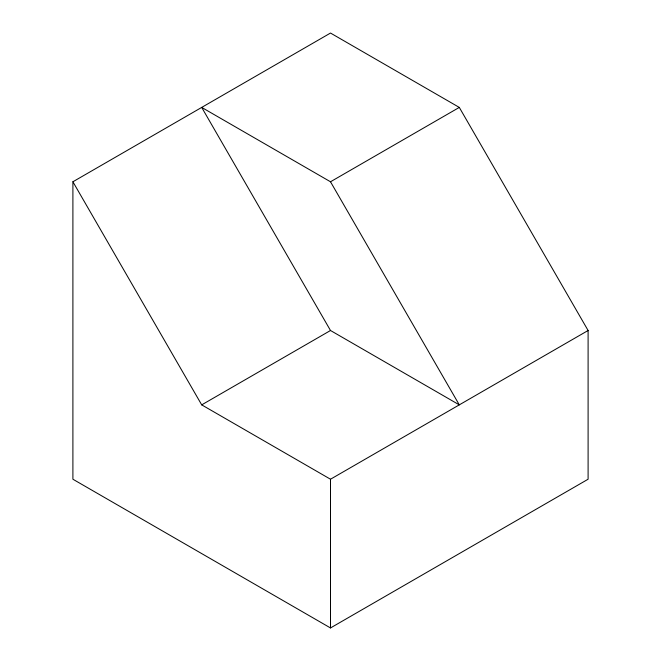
<?xml version="1.0" encoding="UTF-8"?>
<svg xmlns="http://www.w3.org/2000/svg" width="661" height="661" viewBox="0 0 661 661"><rect width="100%" height="100%" fill="white"/><g stroke="black" fill="none" stroke-linecap="round" stroke-linejoin="round"><path stroke-width="0.99" d="M72.9 181.775L330.5 33.05L459.296 107.413L588.1 330.5L588.1 479.225L330.5 627.95L72.9 479.225L72.9 181.775L201.704 404.863L330.5 479.225L588.1 330.5M330.5 181.775L459.296 404.863L330.5 330.5L201.704 107.413L330.5 181.775L459.296 107.413M201.704 404.863L330.5 330.5M330.5 479.225L330.5 627.95"/></g></svg>
